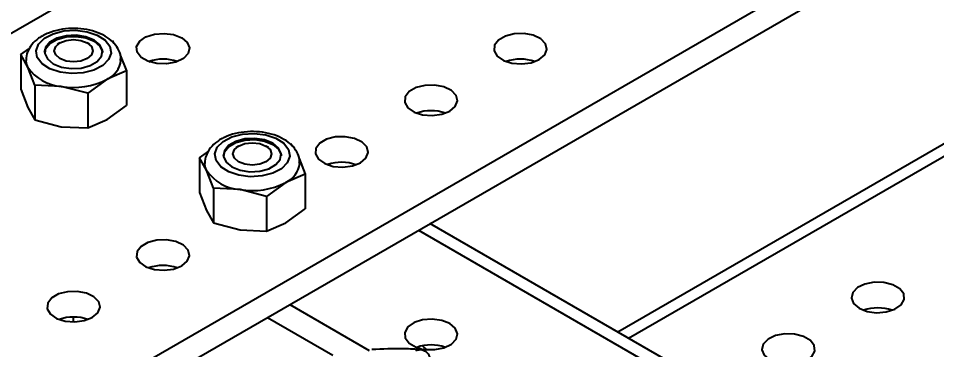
# Model space of a CAD drawing. Header units: inches. Extents: x 0 to 11, y 0 to 8.4.
# Drawn here: x 6.0299 to 6.3327, y 5.8101 to 5.9193 of the extents above; entities that cross this region are included whole.
import ezdxf

# ---------------------------------------------------------------- set-up
doc = ezdxf.new("R2010")
doc.units = ezdxf.units.IN
doc.header["$MEASUREMENT"] = 0
doc.header["$PDSIZE"] = -1
doc.layers.add('OBJ', color=50, linetype='Continuous')
doc.dimstyles.get("Standard").update_dxf_attribs({"dimtxt": 0.18, "dimasz": 0.18, "dimexe": 0.18, "dimexo": 0.0625, "dimgap": 0.09, "dimtad": 0, "dimtih": 1, "dimtoh": 1, "dimdec": 4, "dimzin": 0, "dimdsep": 46, "dimtxsty": 'Standard', "dimcen": 0.09, "dimadec": 0, "dimazin": 0, "dimtfac": 1, "dimtdec": 4, "dimtofl": 0, "dimtmove": 0, "dimatfit": 3, "dimfxl": 1, "dimtolj": 1, "dimtzin": 0, "dimarcsym": 0})

# ---------------------------------------------------------------- blocks, each defined once
blk = doc.blocks.new('*D8')
at = {"layer": 'Defpoints', "color": 0, "transparency": 16777216}
for p in [(5.711596441947764, 7.075144194756552), (5.711596441947764, 4.366810861423873), (9.602395316461589, 4.366810861423874)]:
    blk.add_point(p, dxfattribs=at)
at = {"layer": 'OBJ', "color": 0, "lineweight": -2, "transparency": 16777216}
for p, q in [((5.761596441947764, 7.075144194756552), (9.727395316461589, 7.075144194756553)), ((9.602395316461589, 6.945144194756553), (9.602395316461589, 5.843477528090212)), ((9.602395316461589, 4.496810861423874), (9.602395316461589, 5.598477528090213)), ((5.761596441947764, 4.366810861423873), (9.727395316461589, 4.366810861423874))]:
    blk.add_line(p, q, dxfattribs=at)
at = {"layer": 'OBJ', "color": 0, "transparency": 16777216}
for points in [[(9.580728649794922, 6.945144194756553), (9.624061983128255, 6.945144194756553), (9.602395316461589, 7.075144194756553)], [(9.580728649794922, 4.496810861423874), (9.624061983128255, 4.496810861423874), (9.602395316461589, 4.366810861423874)]]:
    blk.add_solid(points, dxfattribs=at)
at = {"layer": 'OBJ', "color": 0, "transparency": 16777216, "insert": (9.602395316461589, 5.720977528090209), "char_height": 0.125, "attachment_point": 5}
blk.add_mtext('\\A1;32.500000', dxfattribs=at)

msp = doc.modelspace()

# ---------------------------------------------------------------- linework, layer by layer
at = {"color": 7, "linetype": 'Continuous', "lineweight": 25}
for p, q in [((5.797684593627999, 5.781731775545765), (7.388674851297495, 6.70019090134645)), ((5.913767956872807, 5.714718276366994), (7.504758214542304, 6.633177402167677)), ((5.913767956872807, 5.706212642909851), (7.504758214542304, 6.624671768710534)), ((7.101412721440952, 6.320355934100819), (6.227528315226133, 5.815873204609684)), ((6.231064136467262, 5.813832018455047), (7.101412721440956, 6.31627356179155)), ((6.043615600615483, 5.911216333722236), (6.042753674195523, 5.910718592449933)), ((6.053482816400887, 5.910718592449933), (6.052620889980929, 5.911216333722236)), ((6.060876004375199, 5.912021620850708), (6.061446548491975, 5.911017305674025)), ((6.030690822303667, 5.907352462900974), (6.033359034572404, 5.909277769148342)), ((6.030690822303667, 5.907352462900974), (6.030690822303667, 5.895903149951013)), ((6.033025654262439, 5.903242513990355), (6.030690822303667, 5.907352462900974)), ((6.063517306199632, 5.907130585053785), (6.065545668292744, 5.901960983702645)), ((6.073366891596534, 5.904868700148652), (6.072985983667381, 5.905088593615588)), ((6.035360486221211, 5.897291825752911), (6.033025654262439, 5.903242513990355)), ((6.065545668292744, 5.901960983702645), (6.059166788754247, 5.899198904591607)), ((6.065545668292744, 5.901960983702645), (6.065545668292744, 5.890511670752684)), ((6.059166788754247, 5.899198904591607), (6.052787909215749, 5.894596086153746)), ((6.030690822303667, 5.895903149951013), (6.033025654262439, 5.889952461713568)), ((6.035360486221211, 5.897291825752911), (6.035360486221211, 5.88584251280295)), ((6.04407419771848, 5.896864325616741), (6.035360486221211, 5.897291825752911)), ((6.052787909215749, 5.894596086153746), (6.04407419771848, 5.896864325616741)), ((6.052787909215749, 5.894596086153746), (6.052787909215749, 5.883146773203784)), ((6.033025654262439, 5.889952461713568), (6.035360486221211, 5.88584251280295)), ((6.059166788754247, 5.885908852314821), (6.065545668292744, 5.890511670752684)), ((6.035360486221211, 5.88584251280295), (6.04407419771848, 5.883574273339954)), ((6.052787909215749, 5.883146773203784), (6.059166788754247, 5.885908852314821)), ((6.04407419771848, 5.883574273339954), (6.052787909215749, 5.883146773203784)), ((6.102541165714371, 5.87719932906297), (6.101679239294411, 5.876701587790667)), ((6.112408381499774, 5.876701587790667), (6.111546455079817, 5.87719932906297)), ((6.119801569474086, 5.878004616191442), (6.120372113590863, 5.877000301014759)), ((6.089616387402556, 5.873335458241708), (6.092671706674333, 5.875540089916099)), ((6.089616387402556, 5.873335458241708), (6.089616387402556, 5.861886145291747)), ((6.091951219361327, 5.869225509331089), (6.089616387402556, 5.873335458241708)), ((6.122442871298521, 5.873113580394519), (6.124471233391631, 5.867943979043378)), ((6.132292456695404, 5.870851695489382), (6.131911548766264, 5.87107158895631)), ((6.0942860513201, 5.863274821093645), (6.091951219361327, 5.869225509331089)), ((6.124471233391631, 5.867943979043378), (6.118092353853135, 5.865181899932341)), ((6.124471233391631, 5.867943979043378), (6.124471233391631, 5.856494666093417)), ((6.118092353853135, 5.865181899932341), (6.111713474314638, 5.86057908149448)), ((6.089616387402556, 5.861886145291747), (6.091951219361327, 5.855935457054302)), ((6.0942860513201, 5.863274821093645), (6.0942860513201, 5.851825508143683)), ((6.102999762817369, 5.862847320957474), (6.0942860513201, 5.863274821093645)), ((6.111713474314638, 5.86057908149448), (6.102999762817369, 5.862847320957474)), ((6.111713474314638, 5.86057908149448), (6.111713474314638, 5.849129768544517)), ((6.091951219361327, 5.855935457054302), (6.0942860513201, 5.851825508143683)), ((6.118092353853135, 5.851891847655555), (6.124471233391631, 5.856494666093417)), ((6.0942860513201, 5.851825508143683), (6.102999762817369, 5.849557268680688)), ((6.102999762817369, 5.849557268680688), (6.111713474314638, 5.849129768544517)), ((6.111713474314638, 5.849129768544517), (6.118092353853135, 5.851891847655555)), ((6.161844490160669, 5.849424177233756), (6.87130838972969, 5.439859385844332)), ((6.877766198211293, 5.440498864829884), (6.165627259460583, 5.851607923468252)), ((6.119418083289489, 5.824931933879074), (6.145624605874027, 5.809803230414532)), ((6.048118245298269, 5.819201763889137), (6.048118245298269, 5.820798665393491)), ((6.11205119042214, 5.820679117150503), (6.133592402857232, 5.808243639908333)), ((6.163120365510029, 5.811337323635517), (6.164492539433746, 5.810088147603466))]:
    msp.add_line(p, q, dxfattribs=at)
at = {"color": 7, "linetype": 'Continuous', "lineweight": 25, "flags": 128}
for points in [[(6.051319782965491, 5.901337495936366), (6.047470860422806, 5.901103961084999), (6.043685308422321, 5.901568472131029), (6.040333683169335, 5.902685559496832), (6.037744065095756, 5.904345874887837), (6.036169944061557, 5.906386895065476), (6.035765406001111, 5.908608830754137), (6.036570049918357, 5.910794183407478), (6.03850511166039, 5.912729035481543), (6.041381173901534, 5.914223990174414), (6.04491670763092, 5.915132710904793), (6.048765630173604, 5.915366245756159), (6.052551182174089, 5.914901734710129), (6.055902807427077, 5.913784647344326), (6.058492425500654, 5.91212433195332), (6.060066546534854, 5.910083311775682), (6.0604710845953, 5.907861376087021), (6.059666440678054, 5.90567602343368), (6.05773137893602, 5.903741171359616), (6.054855316694876, 5.902246216666744), (6.051319782965491, 5.901337495936366)], [(6.038584549335801, 5.908030968262679), (6.038903069948907, 5.909252271136506), (6.040303328748287, 5.910985788020659), (6.042646181819473, 5.912338288309877), (6.045649046505248, 5.913146640508499), (6.048949733006948, 5.913313345411365), (6.052150129819521, 5.912818295946886), (6.054864221854547, 5.91172120238663), (6.056764649556866, 5.910154390405341), (6.057622193298255, 5.908306840651645), (6.057651941260677, 5.908030968261651)], [(6.045649046505248, 5.913554910914442), (6.042646181819473, 5.912746558715819), (6.040303328748288, 5.911394058426602), (6.038903069948907, 5.909660541542448), (6.038614297298156, 5.907755095783571), (6.039471841039544, 5.905907546029874), (6.041372268741864, 5.904340734048585), (6.044086360776889, 5.90324364048833), (6.047286757589463, 5.90274859102385), (6.050587444091162, 5.902915295926716), (6.053590308776938, 5.903723648125339), (6.055933161848124, 5.905076148414556), (6.057333420647503, 5.90680966529871), (6.057622193298254, 5.908715111057588), (6.056764649556866, 5.910562660811284), (6.054864221854546, 5.912129472792573), (6.052150129819521, 5.913226566352829), (6.048949733006948, 5.913721615817307), (6.045649046505248, 5.913554910914442)], [(6.083768212183021, 5.912867328507312), (6.08558547419691, 5.91133585605479), (6.086321691377162, 5.909528828020894), (6.085877433514061, 5.907690293554694), (6.084312700093742, 5.906068556923518), (6.081838817035102, 5.904882642645762), (6.078789895953471, 5.904292715016013), (6.075577710535579, 5.904378447029573), (6.072636084221444, 5.905128260102949), (6.070362299944907, 5.906440887825727), (6.069063444871984, 5.908139052550425), (6.068914936577483, 5.909993407721114), (6.069936831929485, 5.911753512396658), (6.071991118298185, 5.913181654687548), (6.074800352926298, 5.91408495606379), (6.07798513311079, 5.914341420669155), (6.081115336640268, 5.91391641153757), (6.083768212183021, 5.912867328507312)], [(6.201619342380781, 5.905723757528873), (6.203436604394669, 5.907255229981398), (6.20417282157492, 5.909062258015292), (6.203728563711819, 5.910900792481492), (6.202163830291497, 5.912522529112668), (6.199689947232858, 5.913708443390424), (6.196641026151226, 5.914298371020172), (6.193428840733334, 5.914212639006612), (6.1904872144192, 5.913462825933235), (6.188213430142663, 5.912150198210457), (6.186914575069743, 5.910452033485758), (6.186766066775241, 5.908597678315069), (6.187787962127245, 5.906837573639525), (6.189842248495944, 5.905409431348636), (6.192651483124059, 5.904506129972395), (6.19583626330855, 5.904249665367031), (6.198966466838029, 5.904674674498616), (6.201619342380781, 5.905723757528873)], [(6.05262015847176, 5.906018957770182), (6.050554663150931, 5.905222231539513), (6.048118245298205, 5.904942458492539), (6.045681827445482, 5.905222231539513), (6.043616332124652, 5.906018957770181), (6.042236212274551, 5.907211342838266), (6.041751578631539, 5.90861785692615), (6.04223621227455, 5.910024371014034), (6.043616332124651, 5.911216756082119), (6.045681827445481, 5.912013482312788), (6.048118245298205, 5.912293255359761), (6.050554663150929, 5.912013482312788), (6.052620158471758, 5.91121675608212), (6.054000278321861, 5.910024371014035), (6.054484911964872, 5.90861785692615), (6.054000278321861, 5.907211342838267), (6.05262015847176, 5.906018957770182)], [(6.033025654262439, 5.903242513990355), (6.032626919339241, 5.904399730982814), (6.032495604252091, 5.905420359889051)], [(6.172156559831347, 5.888715255199231), (6.173973821845234, 5.890246727651755), (6.174710039025485, 5.89205375568565), (6.174265781162384, 5.89389229015185), (6.172701047742063, 5.895514026783025), (6.170227164683422, 5.896699941060781), (6.167178243601791, 5.897289868690529), (6.163966058183898, 5.89720413667697), (6.161024431869764, 5.896454323603592), (6.158750647593228, 5.895141695880814), (6.157451792520308, 5.893443531156116), (6.157303284225805, 5.891589175985427), (6.158325179577809, 5.889829071309883), (6.16037946594651, 5.888400929018994), (6.163188700574623, 5.887497627642753), (6.166373480759114, 5.887241163037388), (6.169503684288594, 5.887666172168974), (6.172156559831347, 5.888715255199231)], [(6.110245348064379, 5.867320491277099), (6.106396425521694, 5.867086956425733), (6.102610873521209, 5.867551467471762), (6.099259248268223, 5.868668554837566), (6.096669630194644, 5.870328870228571), (6.095095509160445, 5.87236989040621), (6.094690971099999, 5.87459182609487), (6.095495615017244, 5.876777178748212), (6.097430676759277, 5.878712030822276), (6.100306739000422, 5.880206985515148), (6.103842272729808, 5.881115706245526), (6.107691195272493, 5.881349241096893), (6.111476747272977, 5.880884730050863), (6.114828372525964, 5.87976764268506), (6.117417990599542, 5.878107327294055), (6.118992111633742, 5.876066307116416), (6.119396649694187, 5.873844371427754), (6.118592005776943, 5.871659018774413), (6.116656944034909, 5.869724166700349), (6.113780881793764, 5.868229212007478), (6.110245348064379, 5.867320491277099)], [(6.104574611604137, 5.879537906255176), (6.101571746918361, 5.878729554056553), (6.099228893847175, 5.877377053767336), (6.097828635047795, 5.875643536883181), (6.097539862397044, 5.873738091124303), (6.098397406138433, 5.871890541370608), (6.100297833840751, 5.870323729389319), (6.103011925875776, 5.869226635829063), (6.10621232268835, 5.868731586364584), (6.109513009190049, 5.86889829126745), (6.112515873875826, 5.869706643466072), (6.114858726947011, 5.87105914375529), (6.116258985746392, 5.872792660639443), (6.116547758397142, 5.874698106398322), (6.115690214655754, 5.876545656152018), (6.113789786953435, 5.878112468133307), (6.111075694918409, 5.879209561693561), (6.107875298105837, 5.879704611158041), (6.104574611604137, 5.879537906255176)], [(6.142693777281911, 5.871706752869589), (6.144511039295798, 5.873238225322113), (6.14524725647605, 5.875045253356008), (6.144802998612948, 5.876883787822209), (6.143238265192628, 5.878505524453383), (6.140764382133987, 5.879691438731139), (6.137715461052355, 5.880281366360887), (6.134503275634462, 5.880195634347328), (6.13156164932033, 5.87944582127395), (6.129287865043793, 5.878133193551172), (6.127989009970872, 5.876435028826475), (6.12784050167637, 5.874580673655785), (6.128862397028374, 5.872820568980241), (6.130916683397075, 5.871392426689352), (6.133725918025188, 5.87048912531311), (6.136910698209679, 5.870232660707746), (6.140040901739158, 5.870657669839331), (6.142693777281911, 5.871706752869589)], [(6.097510114435702, 5.874013963619201), (6.097828635047795, 5.875235266477238), (6.099228893847175, 5.876968783361394), (6.101571746918361, 5.87832128365061), (6.104574611604137, 5.879129635849233), (6.107875298105837, 5.879296340752099), (6.11107569491841, 5.87880129128762), (6.113789786953435, 5.877704197727364), (6.115690214655754, 5.876137385746075), (6.116547758397143, 5.874289835992379), (6.116577506358577, 5.874013963617762)], [(6.111545723570649, 5.872001953110916), (6.10948022824982, 5.871205226880247), (6.107043810397094, 5.870925453833272), (6.10460739254437, 5.871205226880247), (6.102541897223539, 5.872001953110915), (6.101161777373439, 5.873194338179), (6.100677143730426, 5.874600852266883), (6.101161777373438, 5.876007366354767), (6.102541897223539, 5.877199751422853), (6.104607392544369, 5.877996477653522), (6.107043810397092, 5.878276250700496), (6.109480228249817, 5.877996477653522), (6.111545723570647, 5.877199751422853), (6.112925843420748, 5.876007366354768), (6.11341047706376, 5.874600852266885), (6.112925843420749, 5.873194338179001), (6.111545723570649, 5.872001953110916)], [(6.091951219361327, 5.869225509331089), (6.091552484438128, 5.870382726323548), (6.09142116935098, 5.871403355229785)], [(6.083768212183042, 5.837689748210304), (6.085585474196928, 5.839221220662828), (6.086321691377178, 5.841028248696723), (6.085877433514079, 5.842866783162924), (6.084312700093758, 5.844488519794099), (6.081838817035117, 5.845674434071854), (6.078789895953486, 5.846264361701602), (6.075577710535593, 5.846178629688043), (6.072636084221458, 5.845428816614665), (6.070362299944922, 5.844116188891888), (6.069063444872001, 5.84241802416719), (6.0689149365775, 5.8405636689965), (6.069936831929503, 5.838803564320957), (6.071991118298205, 5.837375422030067), (6.074800352926317, 5.836472120653826), (6.077985133110809, 5.836215656048462), (6.081115336640288, 5.836640665180046), (6.083768212183042, 5.837689748210304)], [(6.307096103907738, 5.823707334324849), (6.309748979450492, 5.822658251294593), (6.312879182979971, 5.822233242163009), (6.316063963164462, 5.822489706768374), (6.318873197792575, 5.823393008144615), (6.320927484161277, 5.824821150435505), (6.321949379513278, 5.82658125511105), (6.321800871218776, 5.828435610281739), (6.320502016145853, 5.830133775006435), (6.318228231869315, 5.831446402729213), (6.315286605555182, 5.832196215802591), (6.312074420137288, 5.832281947816149), (6.309025499055657, 5.831692020186401), (6.306551615997018, 5.830506105908645), (6.304986882576698, 5.828884369277469), (6.3045426247136, 5.827045834811269), (6.30527884189385, 5.825238806777373), (6.307096103907738, 5.823707334324849)], [(6.054305429633606, 5.820681245880661), (6.056122691647493, 5.822212718333185), (6.056858908827744, 5.824019746367081), (6.056414650964643, 5.825858280833281), (6.054849917544323, 5.827480017464456), (6.052376034485682, 5.828665931742211), (6.04932711340405, 5.82925585937196), (6.046114927986159, 5.829170127358402), (6.043173301672025, 5.828420314285023), (6.040899517395487, 5.827107686562245), (6.039600662322567, 5.825409521837547), (6.039452154028066, 5.823555166666858), (6.040474049380069, 5.821795061991313), (6.042528335748769, 5.820366919700424), (6.045337570376883, 5.819463618324184), (6.048522350561375, 5.819207153718819), (6.051652554090853, 5.819632162850404), (6.054305429633606, 5.820681245880661)], [(6.172156559831422, 5.818638732725392), (6.169503684288669, 5.819687815755649), (6.166373480759191, 5.820112824887233), (6.163188700574699, 5.819856360281869), (6.160379465946586, 5.818953058905628), (6.158325179577885, 5.817524916614738), (6.157303284225883, 5.815764811939194), (6.157451792520384, 5.813910456768505), (6.158750647593306, 5.812212292043807), (6.161024431869843, 5.810899664321028), (6.162849956303785, 5.810347581389832)], [(6.163208915433231, 5.810273638672681), (6.163966058183978, 5.810149851247651), (6.167178243601871, 5.810064119234092), (6.170227164683502, 5.810654046863842), (6.172701047742141, 5.811839961141597), (6.174265781162462, 5.813461697772772), (6.174710039025562, 5.815300232238973), (6.17397382184531, 5.817107260272868), (6.172156559831422, 5.818638732725392)], [(6.277633321358303, 5.806698831995207), (6.280286196901057, 5.805649748964951), (6.283416400430536, 5.805224739833366), (6.286601180615027, 5.805481204438731), (6.28941041524314, 5.806384505814973), (6.291464701611841, 5.807812648105863), (6.292486596963843, 5.809572752781407), (6.29233808866934, 5.811427107952096), (6.291039233596419, 5.813125272676793), (6.288765449319881, 5.814437900399571), (6.285823823005747, 5.815187713472948), (6.282611637587855, 5.815273445486507), (6.279562716506224, 5.814683517856759), (6.277088833447584, 5.813497603579003), (6.275524100027263, 5.811875866947827), (6.275079842164164, 5.810037332481627), (6.275816059344415, 5.808230304447731), (6.277633321358303, 5.806698831995207)]]:
    msp.add_lwpolyline(points, dxfattribs=at)
at = {"color": 7, "linetype": 'Continuous', "lineweight": 25}
for centre, radius, start, end in [((6.055866163891763, 5.906409556500367), 0.007930171841275157, 294.5956029736442, 353.3176032722113), ((6.077578346153143, 5.891690932907733), 0.01416287773171296, 70.51548341866548, 108.9203538467572), ((6.195432158045397, 5.891715423854694), 0.0141388959848521, 70.49262569286304, 109.5073743071302), ((6.044928459965242, 5.911102561923236), 0.01426384019490757, 213.4388788606909, 266.5664976720195), ((6.048144767328037, 5.920501495220265), 0.0239851062914479, 260.2289030207521, 297.3571748450036), ((6.165969375495965, 5.874706921525089), 0.01413889598481601, 70.49262569259272, 109.5073743074141), ((6.114791728990649, 5.872392551841102), 0.007930171841276958, 294.5956029736506, 353.3176032722128), ((6.136503911257918, 5.857673928202142), 0.01416287777743385, 70.51548464189324, 108.9203538085507), ((6.103854025064127, 5.877085557263965), 0.0142638401949024, 213.4388788606789, 266.5664976720325), ((6.107070332426926, 5.886484490560984), 0.0239851062914336, 260.228903020746, 297.3571748450183), ((6.077581027847658, 5.823681414536122), 0.01413889598485462, 70.4926256931683, 109.5073743068317), ((6.313283288243118, 5.809699000650691), 0.01413889598483311, 70.49262569241193, 109.5073743075813), ((6.04811824529822, 5.806672912206473), 0.01413889598486219, 70.49262569304935, 109.5073743069211), ((6.165969375496076, 5.797527953056328), 0.01410013832372203, 70.43682261712691, 109.5631773830341)]:
    msp.add_arc(centre, radius, start, end, dxfattribs=at)
for points, knots in [([(6.063601066586352, 5.905449591125995), (6.063641748215225, 5.905869596928865), (6.063770951610709, 5.90720352030799), (6.062861660792585, 5.909366987604483), (6.061136224781536, 5.911642660675963), (6.058592140464691, 5.913531585351099), (6.055342581530712, 5.914972385207232), (6.051541361998667, 5.915846396862084), (6.047488956025168, 5.916075599099199), (6.043466394302618, 5.915641864293402), (6.039711093550439, 5.914549776687935), (6.036588352707895, 5.912873906450396), (6.034246087115537, 5.910734728566537), (6.032901240571333, 5.908295181444723), (6.032334696703289, 5.906390250782366), (6.032523732289571, 5.90544247308534), (6.032540910433786, 5.905356346116951)], [0, 0, 0, 0, 0.03383561990218045, 0.1074607163192831, 0.1808535903753984, 0.258951720206902, 0.3421606609093935, 0.4270704482415684, 0.5117812938719173, 0.5966570931504039, 0.6823549819366395, 0.7697532431367231, 0.8486207919603627, 0.9221620007501822, 0.9929266631596249, 1, 1, 1, 1]), ([(6.12252663168524, 5.871432586466728), (6.122567313314113, 5.871852592269599), (6.122696516709595, 5.873186515648724), (6.121787225891473, 5.875349982945217), (6.120061789880423, 5.877625656016697), (6.117517705563579, 5.879514580691832), (6.114268146629599, 5.880955380547966), (6.110466927097553, 5.881829392202819), (6.106414521124056, 5.882058594439933), (6.102391959401506, 5.881624859634135), (6.098636658649327, 5.880532772028669), (6.095513917806782, 5.878856901791129), (6.093171652214425, 5.876717723907271), (6.09182680567022, 5.874278176785458), (6.09126026180218, 5.872373246123098), (6.091449297388458, 5.871425468426073), (6.091466475532673, 5.871339341457683)], [0, 0, 0, 0, 0.03383561990218045, 0.1074607163192831, 0.1808535903753984, 0.258951720206902, 0.3421606609093938, 0.4270704482415683, 0.5117812938719172, 0.5966570931504039, 0.6823549819366395, 0.7697532431367231, 0.8486207919603628, 0.9221620007501823, 0.992926663159625, 1, 1, 1, 1]), ([(6.162756022669357, 5.810071628224123), (6.160876171529607, 5.810183306264122), (6.155342333473588, 5.810512060054617), (6.149986415580342, 5.810246875568216), (6.146449909143322, 5.810071774556241)], [0, 0, 0, 0, 0.339701147868771, 1, 1, 1, 1]), ([(6.160940714520194, 5.809703158769041), (6.161375741150212, 5.809876089888682), (6.162064125032548, 5.810149735195201), (6.163048786341363, 5.810052111488005), (6.164021532036445, 5.809681385969091), (6.165089744393462, 5.80875073897272), (6.165538686382583, 5.807599471232733), (6.165763137734472, 5.807023887734447)], [0, 0, 0, 0, 0.2258044908430171, 0.3573118547924682, 0.5009271414484555, 0.750485406784948, 1, 1, 1, 1])]:
    msp.add_open_spline(points, degree=3, knots=knots, dxfattribs=at)

# ---------------------------------------------------------------- dimensions: what is measured, and where the dimension line sits
at = {"layer": 'OBJ'}
dim = msp.add_linear_dim(base=(9.602395316461589, 4.366810861423874), p1=(5.711596441947762, 7.075144194756549), p2=(5.711596441947762, 4.366810861423871), angle=90, dimstyle='Standard', override={"dimtxt": 0.125, "dimasz": 0.13, "dimexe": 0.125, "dimexo": 0.05, "dimgap": 0.06, "dimdec": 6, "dimlfac": 12, "dimzin": 1, "dimadec": 2, "dimtdec": 2, "dimtzin": 1}, dxfattribs=at)
dim.commit()
dim.dimension.update_dxf_attribs({"geometry": '*D8', "text_midpoint": (9.602395316461589, 5.720977528090209)})

doc.saveas('drawing.dxf')
